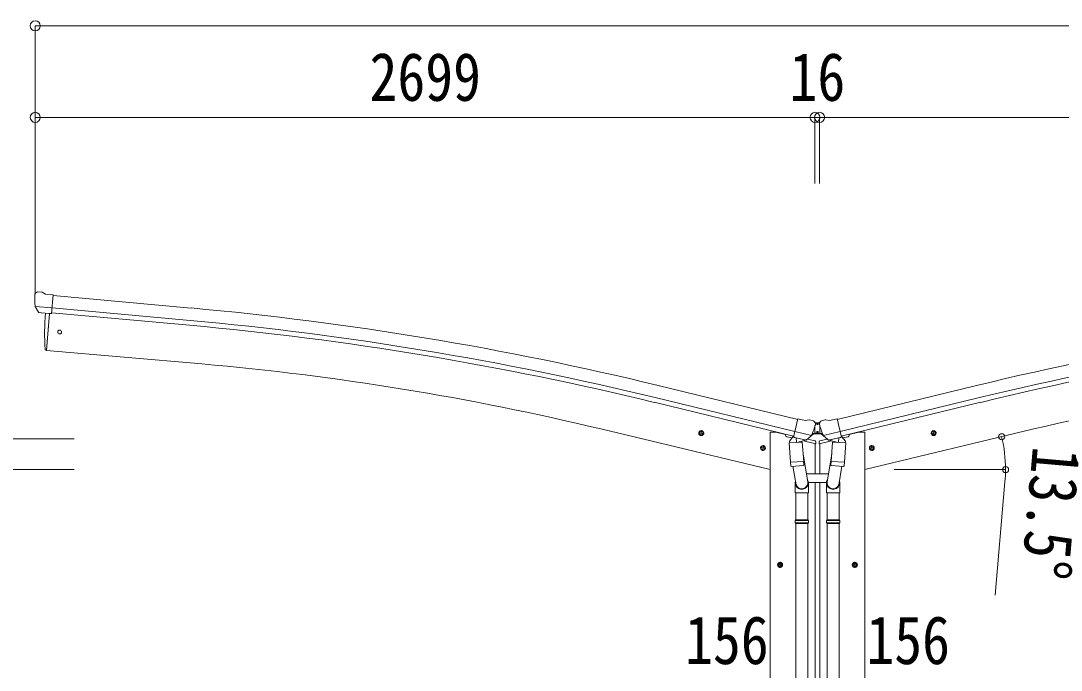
# Model space of a CAD drawing. Units: millimetres at full size. Extents: x -9783 to 9892, y -6828 to 6752.
# Drawn here: x -7623 to -4022, y -2143 to 105 of the extents above; entities that cross this region are included whole.
import ezdxf
from ezdxf.enums import TextEntityAlignment as Align

# ---------------------------------------------------------------- set-up
doc = ezdxf.new("R2010")
doc.units = ezdxf.units.MM
doc.header["$LTSCALE"] = 35
doc.header["$PDMODE"] = 32
doc.header["$PDSIZE"] = 35
for name, color, linetype, lineweight in [('0-1_本体', 4, 'Continuous', 9), ('0-2_部品', 7, 'Continuous', 9), ('0-7_合掌部品', 3, 'Continuous', 9), ('0-A_寸法', 6, 'Continuous', 9)]:
    doc.layers.add(name, color=color, linetype=linetype, lineweight=lineweight)
doc.styles.add('ＭＳ ゴシック', font='')
doc.styles.get('ＭＳ ゴシック').set_extended_font_data('MS Gothic')

msp = doc.modelspace()

# ---------------------------------------------------------------- linework, layer by layer
at = {"layer": '0-1_本体'}
for p, q in [((-7510.63, -846.09), (-7033.12, -889.29)), ((-7514.39, -889.09), (-7037.01, -932.28)), ((-7523.1, -908.25), (-7534.26, -1035.85)), ((-7515.86, -905.86), (-7038.52, -949.05)), ((-6996.31, -1082.92), (-7534.26, -1035.85)), ((-4933.79, -1274.91), (-5416.67, -1157.42)), ((-4797.27, -1274.91), (-4314.39, -1157.42)), ((-4947.8, -1333.25), (-5430.86, -1215.76)), ((-4943.87, -1316.87), (-5426.88, -1199.4)), ((-4787.19, -1316.87), (-4304.18, -1199.4)), ((-4783.26, -1333.25), (-4300.2, -1215.76)), ((-5029.27, -1448.49), (-5614.94, -1307.89)), ((-5029.27, -1318.49), (-5009.27, -1318.49)), ((-5029.27, -1318.49), (-5029.27, -4198.49)), ((-5009.27, -1318.49), (-4975.76, -1326.54)), ((-4721.79, -1318.49), (-4755.3, -1326.54)), ((-4701.79, -1318.49), (-4721.79, -1318.49)), ((-4701.79, -1448.49), (-4116.11, -1307.89)), ((-4701.79, -1318.49), (-4701.79, -4198.49)), ((-4873.77, -1358.2), (-4873.77, -1462.9)), ((-4857.29, -1358.2), (-4857.29, -1462.9)), ((-4873.77, -1492.9), (-4873.77, -4198.49)), ((-4857.29, -1492.9), (-4857.29, -4198.49)), ((-5004.77, -1777.99), (-4984.77, -1777.99)), ((-5001.27, -1774.24), (-4994.77, -1770.49)), ((-4994.77, -1787.99), (-4994.77, -1767.99)), ((-4994.77, -1770.49), (-4988.27, -1774.24)), ((-4988.27, -1781.75), (-4994.77, -1785.5)), ((-4988.27, -1774.24), (-4988.27, -1781.75)), ((-4726.29, -1777.99), (-4746.29, -1777.99)), ((-4736.29, -1770.49), (-4742.79, -1774.24)), ((-4742.79, -1774.24), (-4742.79, -1781.75)), ((-4742.79, -1781.75), (-4736.29, -1785.5)), ((-4736.29, -1787.99), (-4736.29, -1767.99)), ((-4729.79, -1774.24), (-4736.29, -1770.49))]:
    msp.add_line(p, q, dxfattribs=at)
for points in [[(-4994.77, -1785.5), (-5001.27, -1781.75), (-5001.27, -1774.24)], [(-4736.29, -1785.5), (-4729.79, -1781.75), (-4729.79, -1774.24)]]:
    msp.add_lwpolyline(points, dxfattribs=at)
for centre, radius in [((-4994.77, -1777.99), 8.5), ((-4994.77, -1777.99), 7.7), ((-4994.77, -1777.99), 6.5), ((-4736.29, -1777.99), 8.5), ((-4736.29, -1777.99), 7.7), ((-4736.29, -1777.99), 6.5)]:
    msp.add_circle(centre, radius, dxfattribs=at)
for centre, radius, start, end in [((-8029.24, -11899.3), 11054.98, 76.33027, 84.83134), ((-1701.81, -11899.3), 11054.98, 95.16866, 103.66973), ((-8029.24, -11899.3), 11011.82, 76.33027, 84.83026), ((-1701.81, -11899.3), 11011.82, 95.16974, 103.66973), ((-8029.24, -11899.3), 10994.98, 76.33027, 84.83026), ((-1701.81, -11899.3), 10994.98, 95.16974, 103.66973), ((-7819.3, -10489.7), 9442.71, 76.5, 84.99999), ((-1911.76, -10489.7), 9442.71, 95.00001, 103.5)]:
    msp.add_arc(centre, radius, start, end, dxfattribs=at)
at = {"layer": '0-2_部品'}
for p, q in [((-7573.83, -841.09), (-7573.95, -842.43)), ((-7572.77, -839.05), (-7567.28, -834.44)), ((-7563.63, -833.29), (-7549.97, -834.49)), ((-7537.01, -841.64), (-7548.73, -834.88)), ((-7537.01, -841.64), (-7510.44, -843.97)), ((-7516.1, -908.63), (-7510.44, -843.97)), ((-7573.31, -883.93), (-7514.39, -889.09)), ((-7562.06, -903.42), (-7572.99, -884.48)), ((-7559.67, -904.82), (-7551.97, -905.49)), ((-7523.08, -908.02), (-7534.24, -1035.62)), ((-7526.06, -907.76), (-7516.1, -908.63)), ((-7534.24, -1035.62), (-7536.3, -1035.37)), ((-4907.42, -1279.17), (-4933.35, -1272.94)), ((-4907.42, -1279.17), (-4894.16, -1276.47)), ((-4879.68, -1279.66), (-4892.86, -1276.49)), ((-4876.59, -1281.91), (-4872.73, -1288.2)), ((-4872.37, -1290.48), (-4872.64, -1291.63)), ((-4858.69, -1290.48), (-4858.41, -1291.63)), ((-4854.47, -1281.91), (-4858.33, -1288.2)), ((-4851.38, -1279.66), (-4838.19, -1276.49)), ((-4823.63, -1279.17), (-4836.89, -1276.47)), ((-4823.63, -1279.17), (-4797.7, -1272.94)), ((-5258.04, -1324.68), (-5277.48, -1320.01)), ((-5275.06, -1320.59), (-5269.89, -1315.15)), ((-5272.93, -1327.79), (-5275.06, -1320.59)), ((-5270.09, -1332.07), (-5265.42, -1312.62)), ((-5269.89, -1315.15), (-5262.59, -1316.9)), ((-5262.59, -1316.9), (-5260.46, -1324.09)), ((-4975.79, -1326.46), (-4975.79, -1329.77)), ((-4886.42, -1330.79), (-4943.93, -1316.98)), ((-4903.27, -1345.7), (-4886.9, -1331.21)), ((-4844.64, -1330.79), (-4787.13, -1316.98)), ((-4827.78, -1345.7), (-4844.16, -1331.21)), ((-4755.26, -1326.46), (-4755.26, -1329.77)), ((-4473.02, -1324.68), (-4453.58, -1320.01)), ((-4468.47, -1316.9), (-4470.6, -1324.09)), ((-4461.17, -1315.15), (-4468.47, -1316.9)), ((-4460.96, -1332.07), (-4465.63, -1312.62)), ((-4456, -1320.59), (-4461.17, -1315.15)), ((-4458.13, -1327.79), (-4456, -1320.59)), ((-5061.14, -1371.95), (-5055.97, -1366.5)), ((-5056.17, -1383.42), (-5051.5, -1363.98)), ((-5055.97, -1366.5), (-5048.67, -1368.26)), ((-5048.67, -1368.26), (-5046.54, -1375.45)), ((-4953.07, -1339.17), (-4971.96, -1334.63)), ((-4963.5, -1356.34), (-4917.81, -1353.15)), ((-4958.82, -1423.18), (-4963.5, -1356.34)), ((-4949.08, -1334.58), (-4962.39, -1349.89)), ((-4962.39, -1349.89), (-4961.95, -1356.24)), ((-4948.14, -1334.51), (-4949.08, -1334.58)), ((-4945.05, -1336.98), (-4946.58, -1336.61)), ((-4908.35, -1345.79), (-4945.05, -1336.98)), ((-4939.1, -1338.81), (-4938.08, -1353.41)), ((-4910.89, -1347.8), (-4936.71, -1354.24)), ((-4919.58, -1349.97), (-4919.35, -1353.26)), ((-4917.81, -1353.15), (-4913.13, -1419.99)), ((-4871.24, -1358.82), (-4913.94, -1348.56)), ((-4905.98, -1346.27), (-4913.5, -1344.46)), ((-4910.19, -1346.02), (-4910.13, -1346.76)), ((-4906.82, -1346.16), (-4908.35, -1345.79)), ((-4873.54, -1349.01), (-4899.47, -1342.78)), ((-4871.24, -1358.82), (-4871.24, -1351.93)), ((-4859.82, -1358.82), (-4817.11, -1348.56)), ((-4859.82, -1358.82), (-4859.82, -1351.93)), ((-4857.52, -1349.01), (-4831.58, -1342.78)), ((-4825.08, -1346.27), (-4817.56, -1344.46)), ((-4824.24, -1346.16), (-4822.71, -1345.79)), ((-4822.71, -1345.79), (-4786.01, -1336.98)), ((-4820.87, -1346.02), (-4820.92, -1346.76)), ((-4820.17, -1347.8), (-4794.35, -1354.24)), ((-4813.25, -1353.15), (-4817.92, -1419.99)), ((-4767.56, -1356.34), (-4813.25, -1353.15)), ((-4811.47, -1349.97), (-4811.7, -1353.26)), ((-4791.96, -1338.81), (-4792.98, -1353.41)), ((-4786.01, -1336.98), (-4784.48, -1336.61)), ((-4782.92, -1334.51), (-4781.98, -1334.58)), ((-4781.98, -1334.58), (-4768.66, -1349.89)), ((-4777.99, -1339.17), (-4759.1, -1334.63)), ((-4772.24, -1423.18), (-4767.56, -1356.34)), ((-4768.66, -1349.89), (-4769.11, -1356.24)), ((-4682.39, -1368.26), (-4684.52, -1375.45)), ((-4675.09, -1366.5), (-4682.39, -1368.26)), ((-4674.89, -1383.42), (-4679.55, -1363.98)), ((-4669.92, -1371.95), (-4675.09, -1366.5)), ((-5044.11, -1376.04), (-5063.56, -1371.37)), ((-5059, -1379.15), (-5061.14, -1371.95)), ((-4914.87, -1395.22), (-4898.95, -1491.39)), ((-4816.19, -1395.22), (-4832.1, -1491.39)), ((-4686.94, -1376.04), (-4667.5, -1371.37)), ((-4672.05, -1379.15), (-4669.92, -1371.95)), ((-4958.82, -1423.18), (-4913.13, -1419.99)), ((-4958.81, -1423.18), (-4957.92, -1435.88)), ((-4914.12, -1434.59), (-4955.82, -1437.51)), ((-4950.39, -1437.13), (-4939.66, -1500.71)), ((-4912.28, -1432.45), (-4913.15, -1419.99)), ((-4912.67, -1433.81), (-4912.67, -1433.81)), ((-4818.78, -1432.45), (-4817.91, -1419.99)), ((-4818.39, -1433.81), (-4818.39, -1433.81)), ((-4772.24, -1423.18), (-4817.92, -1419.99)), ((-4816.94, -1434.59), (-4775.24, -1437.51)), ((-4780.67, -1437.13), (-4791.4, -1500.71)), ((-4772.25, -1423.18), (-4773.14, -1435.88)), ((-4942.8, -1493.9), (-4942.8, -1528.55)), ((-4896.8, -1528.55), (-4896.8, -1494.2)), ((-4834.25, -1528.55), (-4834.25, -1494.2)), ((-4788.25, -1493.9), (-4788.25, -1528.55)), ((-4942.8, -1528.55), (-4896.8, -1528.55)), ((-4940.8, -1528.55), (-4940.8, -1622.55)), ((-4898.8, -1528.55), (-4898.8, -1622.55)), ((-4788.25, -1528.55), (-4834.25, -1528.55)), ((-4832.25, -1528.55), (-4832.25, -1622.55)), ((-4790.25, -1528.55), (-4790.25, -1622.55)), ((-4942.8, -1624.55), (-4941.8, -1622.55)), ((-4942.8, -1624.55), (-4896.8, -1624.55)), ((-4942.8, -1624.55), (-4942.8, -1632.55)), ((-4942.8, -1632.55), (-4896.8, -1632.55)), ((-4942.8, -1632.55), (-4941.8, -1634.55)), ((-4941.8, -1622.55), (-4897.8, -1622.55)), ((-4941.8, -1634.55), (-4897.8, -1634.55)), ((-4940.8, -1634.55), (-4940.8, -2578.74)), ((-4898.8, -1634.55), (-4898.8, -2578.74)), ((-4896.8, -1624.55), (-4897.8, -1622.55)), ((-4834.25, -1624.55), (-4833.25, -1622.55)), ((-4788.25, -1624.55), (-4834.25, -1624.55)), ((-4788.25, -1632.55), (-4834.25, -1632.55)), ((-4789.25, -1622.55), (-4833.25, -1622.55)), ((-4789.25, -1634.55), (-4833.25, -1634.55)), ((-4832.25, -1634.55), (-4832.25, -2578.74)), ((-4790.25, -1634.55), (-4790.25, -2578.74)), ((-4788.25, -1624.55), (-4789.25, -1622.55)), ((-4788.25, -1632.55), (-4789.25, -1634.55)), ((-4788.25, -1624.55), (-4788.25, -1632.55)), ((-5005.3, -1778.61), (-4985.3, -1778.61)), ((-5001.8, -1774.86), (-4995.3, -1771.11)), ((-4995.3, -1788.61), (-4995.3, -1768.61)), ((-4995.3, -1771.11), (-4988.8, -1774.86)), ((-4988.8, -1782.37), (-4995.3, -1786.12)), ((-4988.8, -1774.86), (-4988.8, -1782.37)), ((-4725.75, -1778.61), (-4745.75, -1778.61)), ((-4735.75, -1771.11), (-4742.25, -1774.86)), ((-4742.25, -1774.86), (-4742.25, -1782.37)), ((-4742.25, -1782.37), (-4735.75, -1786.12)), ((-4735.75, -1788.61), (-4735.75, -1768.61)), ((-4729.25, -1774.86), (-4735.75, -1771.11))]:
    msp.add_line(p, q, dxfattribs=at)
for points in [[(-7573.38, -883.3), (-7573.09, -884.29), (-7572.99, -884.48)], [(-7526.06, -907.76), (-7526.34, -907.83), (-7551.71, -905.61), (-7551.97, -905.49)], [(-4938.78, -1338.39), (-4948.51, -1336.06), (-4933.35, -1272.94)], [(-4792.27, -1338.39), (-4782.55, -1336.06), (-4797.7, -1272.94)], [(-5260.46, -1324.09), (-5265.63, -1329.54), (-5272.93, -1327.79)], [(-4886.15, -1330.21), (-4886.74, -1331.06), (-4886.9, -1331.21)], [(-4844.91, -1330.21), (-4844.32, -1331.06), (-4844.16, -1331.21)], [(-4470.6, -1324.09), (-4465.43, -1329.54), (-4458.13, -1327.79)], [(-4938.78, -1338.39), (-4938.55, -1338.54), (-4913.78, -1344.49), (-4913.5, -1344.46)], [(-4792.27, -1338.39), (-4792.51, -1338.54), (-4817.28, -1344.49), (-4817.56, -1344.46)], [(-5046.54, -1375.45), (-5051.71, -1380.9), (-5059, -1379.15)], [(-4684.52, -1375.45), (-4679.35, -1380.9), (-4672.05, -1379.15)], [(-4896.8, -1624.55), (-4896.8, -1632.55), (-4897.8, -1634.55)], [(-4834.25, -1624.55), (-4834.25, -1632.55), (-4833.25, -1634.55)], [(-4995.3, -1786.12), (-5001.8, -1782.37), (-5001.8, -1774.86)], [(-4735.75, -1786.12), (-4729.25, -1782.37), (-4729.25, -1774.86)]]:
    msp.add_lwpolyline(points, dxfattribs=at)
for centre, radius in [((-7488.55, -972.37), 6.5), ((-5267.76, -1322.34), 8.5), ((-5267.76, -1322.34), 7.7), ((-5267.76, -1322.34), 6.5), ((-4463.3, -1322.34), 8.5), ((-4463.3, -1322.34), 7.7), ((-4463.3, -1322.34), 6.5), ((-5053.84, -1373.7), 8.5), ((-5053.84, -1373.7), 7.7), ((-5053.84, -1373.7), 6.5), ((-4677.22, -1373.7), 8.5), ((-4677.22, -1373.7), 7.7), ((-4677.22, -1373.7), 6.5), ((-4995.3, -1778.61), 8.5), ((-4995.3, -1778.61), 7.7), ((-4995.3, -1778.61), 6.5), ((-4735.75, -1778.61), 8.5), ((-4735.75, -1778.61), 7.7), ((-4735.75, -1778.61), 6.5)]:
    msp.add_circle(centre, radius, dxfattribs=at)
for centre, radius, start, end in [((-7372.32, -860.07), 202.4, 175, 186.5915), ((-7564.07, -838.27), 5, 85.00648, 129.99352), ((-7550.23, -837.48), 3, 60, 85), ((-6640.47, -979.81), 900, 175.35014, 183.36081), ((-7535.93, -1032.39), 3, 183.36081, 263), ((-4893.57, -1279.41), 3, 76.5, 101.5), ((-5069.45, -1244.38), 202.4, 334.90875, 346.5), ((-4880.85, -1284.52), 5, 31.5, 76.5), ((-4661.61, -1244.38), 202.4, 193.5, 205.09125), ((-4850.21, -1284.52), 5, 103.5, 148.5), ((-4837.49, -1279.41), 3, 78.5, 103.5), ((-4970.79, -1329.77), 5, 180, 256.5), ((-4760.26, -1329.77), 5, 283.5, 0), ((-4946.47, -1336.13), 0.5, 221.23754, 256.5), ((-4939.7, -1338.89), 0.604, 7.79405, 79.40158), ((-4937.06, -1353.27), 1.03, 188.03431, 289.96103), ((-4911.13, -1346.83), 1, 284, 4), ((-4909.69, -1345.99), 0.5, 76.5, 184), ((-4906.7, -1345.67), 0.5, 256.5, 291.76246), ((-4874.24, -1351.93), 3, 0, 76.5), ((-4856.82, -1351.93), 3, 103.5, 180), ((-4824.36, -1345.67), 0.5, 248.23754, 283.5), ((-4821.37, -1345.99), 0.5, 356, 103.5), ((-4819.93, -1346.83), 1, 176, 256), ((-4794, -1353.27), 1.03, 250.03897, 351.96569), ((-4791.36, -1338.89), 0.604, 100.59842, 172.20595), ((-4784.59, -1336.13), 0.5, 283.5, 318.76246), ((-4955.96, -1435.51), 2, 190.53157, 274), ((-4914.26, -1432.6), 2, 274, 322.59038), ((-4914.22, -1432.62), 1.95, 322.52234, 4.95983), ((-4816.84, -1432.62), 1.95, 175.04017, 217.47766), ((-4816.8, -1432.6), 2, 217.40962, 266), ((-4775.1, -1435.51), 2, 266, 349.46843), ((-4926.8, -1494.2), 30, 0, 2.54858), ((-4804.25, -1494.2), 30, 177.45142, 180)]:
    msp.add_arc(centre, radius, start, end, dxfattribs=at)
for centre, major_axis, ratio, start_param, end_param in [((-7570.84, -841.34), (-2.71, -1.31), 0.997474, 4.9606201, 5.7465286), ((-7578.16, -837.04), (15.35, 3.44), 0.101033, 0.3078116, 0.3080427), ((-7559.46, -901.91), (-1.62, -2.54), 0.997631, 5.8041905, 6.6006116), ((-7559.33, -901.72), (3.5, 2.17), 0.650902, 4.0958226, 4.1686332), ((-7559.4, -901.82), (-1.62, -2.54), 0.997631, 0.3902369, 0.4789948), ((-4875.29, -1289.77), (1.57, -2.57), 0.99628, 0.7835347, 1.5707963), ((-4855.77, -1289.77), (-1.57, -2.57), 0.99628, 4.712389, 5.4996506), ((-4905.29, -1343.34), (0.73, -2.92), 0.997631, 5.8041905, 5.8929484), ((-4905.32, -1343.22), (-2.63, 3.16), 0.650902, 2.1145521, 2.1873627), ((-4905.26, -1343.44), (0.73, -2.92), 0.997631, 5.965759, 6.7621801), ((-4825.8, -1343.44), (-0.73, -2.92), 0.997631, 5.8041905, 6.6006116), ((-4825.74, -1343.22), (2.63, 3.16), 0.650902, 4.0958226, 4.1686332), ((-4825.77, -1343.34), (-0.73, -2.92), 0.997631, 0.3902369, 0.4789948), ((-4919.8, -1493.9), (-23, 0), 0.996195, 6.0000678, 10.0103449), ((-4919.8, -1493.9), (-21, 0), 0.996195, 0.3319459, 3.3482706), ((-4811.26, -1493.9), (23, 0), 0.996195, 2.5560258, 6.5663028), ((-4811.26, -1493.9), (21, 0), 0.996195, 2.9349147, 5.9512394)]:
    msp.add_ellipse(centre, major_axis=major_axis, ratio=ratio, start_param=start_param, end_param=end_param, dxfattribs=at)
at = {"layer": '0-7_合掌部品'}
for p, q in [((-4874.03, -1297.19), (-4873.83, -1295.44)), ((-4873, -1288.14), (-4872.78, -1286.19)), ((-4858.28, -1286.19), (-4872.78, -1286.19)), ((-4864.27, -1290.91), (-4863.43, -1290.91)), ((-4858.06, -1288.14), (-4858.28, -1286.19)), ((-4857.03, -1297.19), (-4857.23, -1295.44)), ((-4900.08, -1343.32), (-4879.03, -1324.69)), ((-4885.59, -1328.5), (-4880.02, -1323.57)), ((-4879.03, -1323.19), (-4872.57, -1323.19)), ((-4852.03, -1324.69), (-4879.03, -1324.69)), ((-4874.03, -1297.19), (-4874.03, -1320.69)), ((-4872.28, -1323.69), (-4874.03, -1320.69)), ((-4872.28, -1323.69), (-4858.78, -1323.69)), ((-4864.27, -1319.61), (-4863.43, -1319.61)), ((-4858.78, -1323.69), (-4857.03, -1320.69)), ((-4858.49, -1323.19), (-4852.03, -1323.19)), ((-4857.03, -1297.19), (-4857.03, -1320.69)), ((-4830.98, -1343.32), (-4852.03, -1324.69)), ((-4845.47, -1328.5), (-4851.03, -1323.57)), ((-4827.27, -1463.61), (-4903.78, -1463.61)), ((-4897.04, -1493.61), (-4834.02, -1493.61))]:
    msp.add_line(p, q, dxfattribs=at)
for points in [[(-4866.79, -1290.07), (-4867.63, -1290.07), (-4867.63, -1290.91), (-4866.79, -1290.91)], [(-4865.11, -1289.23), (-4865.11, -1288.39), (-4865.95, -1288.39), (-4865.95, -1289.23)], [(-4865.95, -1291.75), (-4865.95, -1292.59), (-4865.11, -1292.59), (-4865.11, -1291.75)], [(-4863.43, -1290.91), (-4863.43, -1290.07), (-4864.27, -1290.07)], [(-4866.79, -1318.77), (-4867.63, -1318.77), (-4867.63, -1319.61), (-4866.79, -1319.61)], [(-4865.11, -1317.93), (-4865.11, -1317.09), (-4865.95, -1317.09), (-4865.95, -1317.93)], [(-4865.95, -1320.45), (-4865.95, -1321.29), (-4865.11, -1321.29), (-4865.11, -1320.45)], [(-4863.43, -1319.61), (-4863.43, -1318.77), (-4864.27, -1318.77)]]:
    msp.add_lwpolyline(points, dxfattribs=at)
for centre in [(-4865.53, -1290.49), (-4865.53, -1319.19)]:
    msp.add_circle(centre, 3.5, dxfattribs=at)
for centre, radius, start, end in [((-4866.79, -1289.23), 0.84, 270, 0), ((-4866.79, -1291.75), 0.84, 0, 90), ((-4864.27, -1289.23), 0.84, 180, 270), ((-4864.27, -1291.75), 0.84, 90, 180), ((-4879.03, -1324.69), 1.5, 90, 131.5), ((-4866.79, -1317.93), 0.84, 270, 0), ((-4866.79, -1320.45), 0.84, 0, 90), ((-4864.27, -1317.93), 0.84, 180, 270), ((-4864.27, -1320.45), 0.84, 90, 180), ((-4852.03, -1324.69), 1.5, 48.5, 90), ((-4901.07, -1342.19), 1.5, 263.94026, 311.5), ((-4829.99, -1342.19), 1.5, 228.5, 276.05974)]:
    msp.add_arc(centre, radius, start, end, dxfattribs=at)
at = {"layer": '0-A_寸法'}
for p, q in [((-7572.93, 87.13), (-7572.93, -229.49)), ((-7572.93, 87.13), (-2158.93, 87.13)), ((-7572.93, -229.49), (-7572.93, -841.72)), ((-7572.93, -229.49), (-4873.93, -229.49)), ((-4873.93, -229.49), (-4873.93, -458.5)), ((-4873.93, -229.49), (-4873.93, -458.5)), ((-4873.93, -229.49), (-4857.93, -229.49)), ((-4857.93, -229.49), (-4857.93, -458.5)), ((-4857.93, -229.49), (-4857.93, -458.5)), ((-4857.93, -229.49), (-4857.93, -458.5)), ((-4857.93, -229.49), (-2158.93, -229.49)), ((-8383.51, -1342.09), (-7438.42, -1342.09)), ((-7835.54, -1448.49), (-7438.42, -1448.49)), ((-4600.3, -1448.49), (-4213.45, -1448.49)), ((-4216.3, -1490.95), (-4250.66, -1883.45))]:
    msp.add_line(p, q, dxfattribs=at)
for centre in [(-4227.9, -1334.84), (-4214.45, -1448.49)]:
    msp.add_circle(centre, 10.62, dxfattribs=at)
for start, end in [(0, 13.5), (354.99678, 0)]:
    msp.add_arc((-4701.3, -1448.49), 486.86, start, end, dxfattribs=at)
for p in [(-7572.93, 87.13), (-7572.93, -229.49), (-4873.93, -229.49), (-4857.93, -229.49)]:
    msp.add_point(p, dxfattribs=at)

# ---------------------------------------------------------------- texts
at = {"layer": '0-A_寸法', "color": 7, "style": 'ＭＳ ゴシック', "width": 0.85}
for s, p in [('2699', (-6415.93, -222.49)), ('16', (-4962.18, -222.49)), ('156', (-5323.64, -2171.68)), ('156', (-4696.16, -2171.68))]:
    msp.add_text(s, height=166.8, dxfattribs=at).set_placement(p, align=Align.BOTTOM_LEFT)
msp.add_text('13.5°', height=166.8, rotation=264.997, dxfattribs=at).set_placement((-4169.15, -1360.82), align=Align.BOTTOM_LEFT)

doc.saveas('drawing.dxf')
